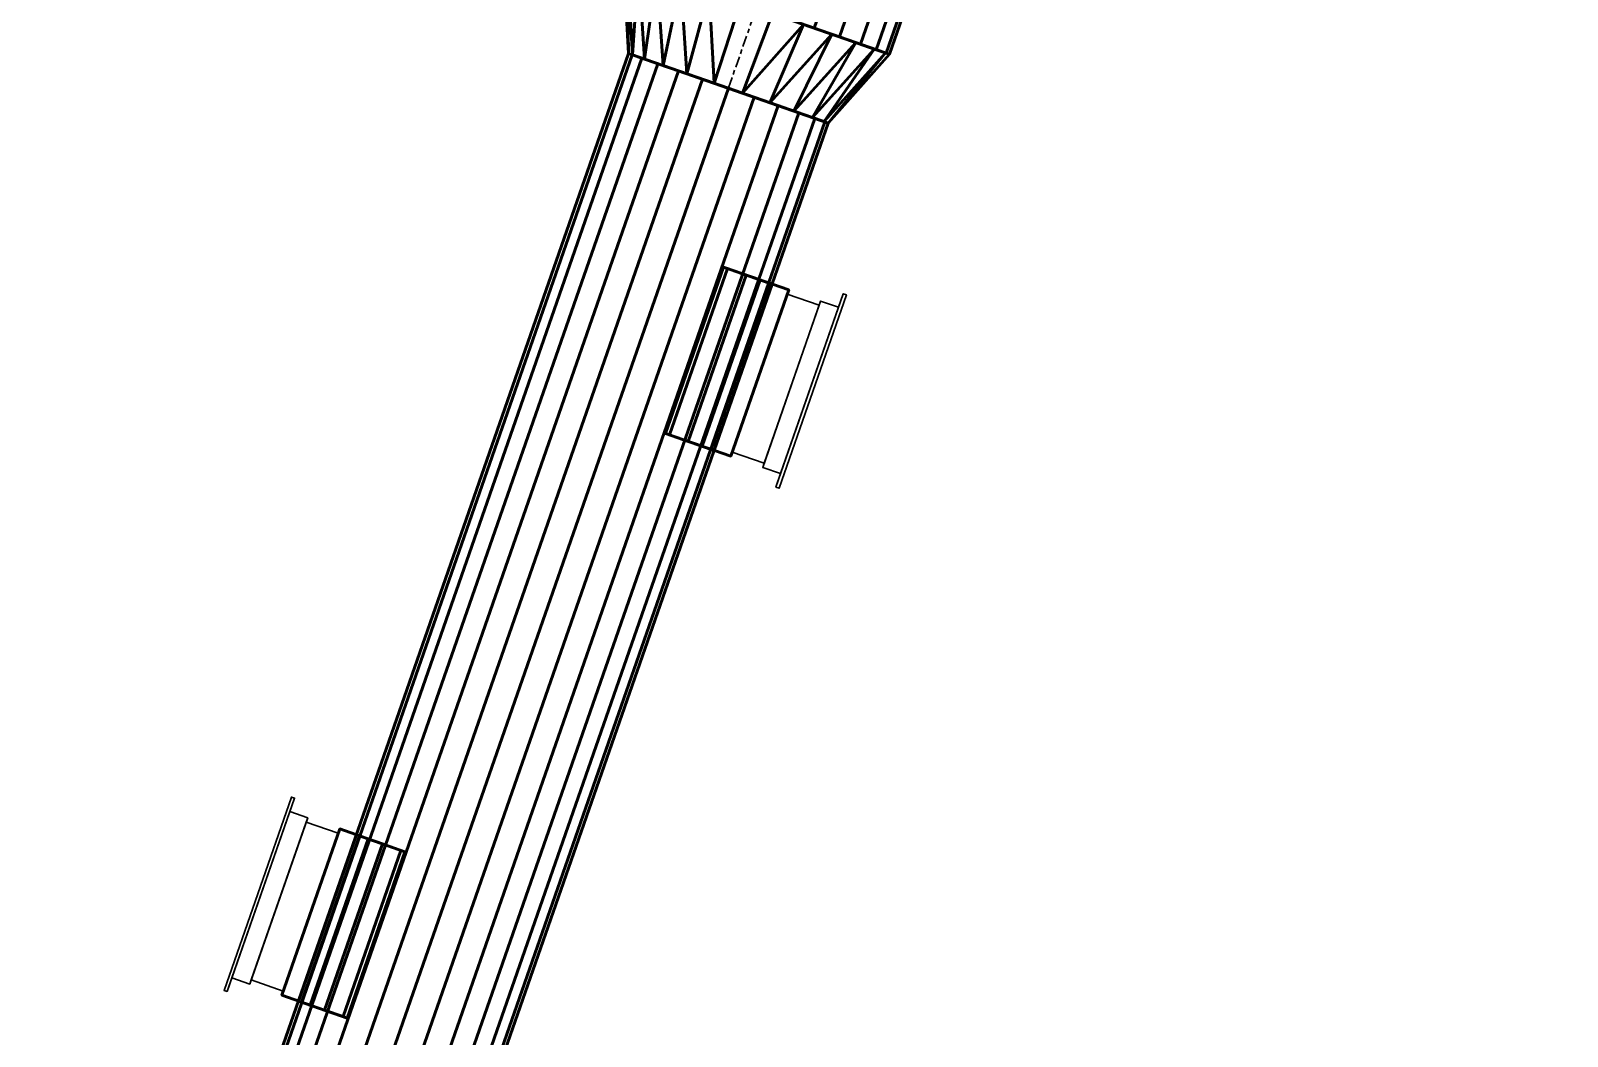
# Model space of a CAD drawing. Header units: inches. Extents: x -1654 to 1344, y -1538 to 36.
# Drawn here: x -1174.7 to -1087.4, y -1194.3 to -1137.2 of the extents above; entities that cross this region are included whole.
import ezdxf

# ---------------------------------------------------------------- set-up
doc = ezdxf.new("R2010")
doc.units = ezdxf.units.IN
doc.header["$MEASUREMENT"] = 0
doc.linetypes.add('Center', pattern=[1.25, 0.25, -0.1875, 0.625, -0.1875])
for name, color, linetype, lineweight in [('M-HVAC-CDFF', 3, 'Continuous', 30), ('M-HVAC-CDFF-SA', 3, 'Continuous', 30), ('M-HVAC-DUCT', 1, 'Center', 30), ('M-HVAC-DUCT-SA', 1, 'Continuous', 50)]:
    doc.layers.add(name, color=color, linetype=linetype, lineweight=lineweight)

# ---------------------------------------------------------------- blocks, each defined once
blk = doc.blocks.new('Round Transition - Angle - 45 Degree-906458-_3D_')
at = {"layer": 'M-HVAC-DUCT', "color": 8, "linetype": 'Continuous', "lineweight": 50}
mesh = blk.add_polyface(dxfattribs=at)
corners = [(0, -8), (0, -7.768, 1.915), (0, -7.084, 3.718), (0, -5.988, 5.305), (0, -4.545, 6.584), (0, -2.837, 7.48), (0, -0.964, 7.942), (0, 0.964, 7.942), (0, 2.837, 7.48), (0, 4.545, 6.584), (0, 5.988, 5.305), (0, 7.084, 3.718), (0, 7.768, 1.915), (0, 8), (0, 7.768, -1.915), (0, 7.084, -3.718), (0, 5.988, -5.305), (0, 4.545, -6.584), (0, 2.837, -7.48), (0, 0.964, -7.942), (0, -0.964, -7.942), (0, -2.837, -7.48), (0, -4.545, -6.584), (0, -5.988, -5.305), (0, -7.084, -3.718), (0, -7.768, -1.915)]
mesh.append_faces([[corners[k] for k in face] for face in [(10, 8, 9), (17, 15, 16), (25, 23, 24)]], dxfattribs={"vtx0": -1, "color": 8})
mesh.append_faces([[corners[k] for k in face] for face in [(4, 25, 2, 3)]], dxfattribs={"vtx0": -1, "vtx1": -1, "color": 8})
mesh.append_faces([[corners[k] for k in face] for face in [(20, 23, 12)]], dxfattribs={"vtx0": -1, "vtx1": -1, "vtx2": -1, "color": 8})
mesh.append_faces([[corners[k] for k in face] for face in [(25, 8, 12, 23)]], dxfattribs={"vtx0": -1, "vtx1": -1, "vtx2": -1, "vtx3": -1, "color": 8})
mesh.append_faces([[corners[k] for k in face] for face in [(20, 12, 17, 18)]], dxfattribs={"vtx0": -1, "vtx1": -1, "vtx3": -1, "color": 8})
mesh.append_faces([[corners[k] for k in face] for face in [(25, 4, 5)]], dxfattribs={"vtx0": -1, "vtx2": -1, "color": 8})
mesh.append_faces([[corners[k] for k in face] for face in [(5, 7, 8, 25), (12, 14, 15, 17)]], dxfattribs={"vtx0": -1, "vtx2": -1, "vtx3": -1, "color": 8})
mesh.append_faces([[corners[k] for k in face] for face in [(22, 23, 20, 21)]], dxfattribs={"vtx1": -1, "color": 8})
mesh.append_faces([[corners[k] for k in face] for face in [(5, 6, 7), (18, 19, 20), (12, 13, 14)]], dxfattribs={"vtx2": -1, "color": 8})
mesh.append_faces([[corners[k] for k in face] for face in [(10, 11, 12, 8)]], dxfattribs={"vtx2": -1, "vtx3": -1, "color": 8})
mesh.append_faces([[corners[k] for k in face] for face in [(25, 0, 1, 2)]], dxfattribs={"vtx3": -1, "color": 8})
mesh = blk.add_polyface(dxfattribs=at)
corners = [(0, -8), (0, -7.768, -1.915), (0, -7.084, -3.718), (0, -5.988, -5.305), (0, -4.545, -6.584), (0, -2.837, -7.48), (0, -0.964, -7.942), (0, 0.964, -7.942), (0, 2.837, -7.48), (0, 4.545, -6.584), (0, 5.988, -5.305), (0, 7.084, -3.718), (0, 7.768, -1.915), (0, 8), (4.828, 6), (4.828, 5.757, -1.69), (4.828, 5.048, -3.244), (4.828, 3.929, -4.534), (4.828, 2.492, -5.458), (4.828, 0.854, -5.939), (4.828, -0.854, -5.939), (4.828, -2.492, -5.458), (4.828, -3.929, -4.534), (4.828, -5.048, -3.244), (4.828, -5.757, -1.69), (4.828, -6)]
mesh.append_faces([[corners[k] for k in face] for face in [(10, 17, 9), (21, 5, 20), (22, 4, 21), (23, 3, 22), (3, 23, 2), (4, 22, 3)]], dxfattribs={"vtx0": -1, "vtx1": -1, "color": 8})
mesh.append_faces([[corners[k] for k in face] for face in [(15, 11, 12), (2, 23, 24), (1, 24, 25)]], dxfattribs={"vtx0": -1, "vtx2": -1, "color": 8})
mesh.append_faces([[corners[k] for k in face] for face in [(0, 1, 25)]], dxfattribs={"vtx1": -1, "color": 8})
mesh.append_faces([[corners[k] for k in face] for face in [(15, 16, 11), (14, 15, 12), (18, 19, 8), (17, 18, 9), (16, 17, 10), (8, 9, 18), (10, 11, 16), (7, 8, 19), (5, 6, 20), (4, 5, 21), (1, 2, 24)]], dxfattribs={"vtx1": -1, "vtx2": -1, "color": 8})
mesh.append_faces([[corners[k] for k in face] for face in [(6, 7, 19, 20)]], dxfattribs={"vtx1": -1, "vtx3": -1, "color": 8})
mesh.append_faces([[corners[k] for k in face] for face in [(12, 13, 14)]], dxfattribs={"vtx2": -1, "color": 8})
mesh = blk.add_polyface(dxfattribs=at)
corners = [(0, 8), (0, 7.768, 1.915), (0, 7.084, 3.718), (0, 5.988, 5.305), (0, 4.545, 6.584), (0, 2.837, 7.48), (0, 0.964, 7.942), (0, -0.964, 7.942), (0, -2.837, 7.48), (0, -4.545, 6.584), (0, -5.988, 5.305), (0, -7.084, 3.718), (0, -7.768, 1.915), (0, -8), (4.828, -6), (4.828, -5.757, 1.69), (4.828, -5.048, 3.244), (4.828, -3.929, 4.534), (4.828, -2.492, 5.458), (4.828, -0.854, 5.939), (4.828, 0.854, 5.939), (4.828, 2.492, 5.458), (4.828, 3.929, 4.534), (4.828, 5.048, 3.244), (4.828, 5.757, 1.69), (4.828, 6)]
mesh.append_faces([[corners[k] for k in face] for face in [(10, 17, 9), (21, 5, 20), (22, 4, 21), (23, 3, 22), (3, 23, 2), (4, 22, 3)]], dxfattribs={"vtx0": -1, "vtx1": -1, "color": 8})
mesh.append_faces([[corners[k] for k in face] for face in [(15, 11, 12), (2, 23, 24), (1, 24, 25)]], dxfattribs={"vtx0": -1, "vtx2": -1, "color": 8})
mesh.append_faces([[corners[k] for k in face] for face in [(0, 1, 25)]], dxfattribs={"vtx1": -1, "color": 8})
mesh.append_faces([[corners[k] for k in face] for face in [(15, 16, 11), (14, 15, 12), (18, 19, 8), (17, 18, 9), (16, 17, 10), (8, 9, 18), (10, 11, 16), (7, 8, 19), (5, 6, 20), (4, 5, 21), (1, 2, 24)]], dxfattribs={"vtx1": -1, "vtx2": -1, "color": 8})
mesh.append_faces([[corners[k] for k in face] for face in [(6, 7, 19, 20)]], dxfattribs={"vtx1": -1, "vtx3": -1, "color": 8})
mesh.append_faces([[corners[k] for k in face] for face in [(12, 13, 14)]], dxfattribs={"vtx2": -1, "color": 8})
mesh = blk.add_polyface(dxfattribs=at)
corners = [(4.828, -6), (4.828, -5.757, -1.69), (4.828, -5.048, -3.244), (4.828, -3.929, -4.534), (4.828, -2.492, -5.458), (4.828, -0.854, -5.939), (4.828, 0.854, -5.939), (4.828, 2.492, -5.458), (4.828, 3.929, -4.534), (4.828, 5.048, -3.244), (4.828, 5.757, -1.69), (4.828, 6), (4.828, 5.757, 1.69), (4.828, 5.048, 3.244), (4.828, 3.929, 4.534), (4.828, 2.492, 5.458), (4.828, 0.854, 5.939), (4.828, -0.854, 5.939), (4.828, -2.492, 5.458), (4.828, -3.929, 4.534), (4.828, -5.048, 3.244), (4.828, -5.757, 1.69)]
mesh.append_faces([[corners[k] for k in face] for face in [(0, 19, 20, 21)]], dxfattribs={"vtx0": -1, "color": 8})
mesh.append_faces([[corners[k] for k in face] for face in [(11, 4, 5, 6), (11, 6, 7, 8)]], dxfattribs={"vtx0": -1, "vtx3": -1, "color": 8})
mesh.append_faces([[corners[k] for k in face] for face in [(16, 17, 0, 13), (0, 1, 4, 11)]], dxfattribs={"vtx1": -1, "vtx2": -1, "vtx3": -1, "color": 8})
mesh.append_faces([[corners[k] for k in face] for face in [(14, 15, 16, 13), (2, 3, 4, 1), (9, 10, 11, 8)]], dxfattribs={"vtx2": -1, "color": 8})
mesh.append_faces([[corners[k] for k in face] for face in [(17, 18, 19, 0), (11, 12, 13, 0)]], dxfattribs={"vtx2": -1, "vtx3": -1, "color": 8})
blk = doc.blocks.new('Supply Diffuser - Sidewall - 10 x 10-949888-_3D_')
at = {"layer": 'M-HVAC-CDFF'}
mesh = blk.add_polyface(dxfattribs=at)
corners = [(-4.75, 3, 4.75), (4.75, 3, 4.75), (4.75, 3, -4.75), (-4.75, 3, -4.75)]
mesh.append_faces([[corners[k] for k in face] for face in [(2, 3, 0, 1)]])
mesh = blk.add_polyface(dxfattribs=at)
corners = [(-4.75, 3, 4.75), (-4.75, 3, -4.75), (-4.75, 1.078125, -4.75), (-4.75, 1.078125, 4.75)]
mesh.append_faces([[corners[k] for k in face] for face in [(2, 3, 0, 1)]])
mesh = blk.add_polyface(dxfattribs=at)
corners = [(-4.75, 3, -4.75), (4.75, 3, -4.75), (4.75, 1.078125, -4.75), (-4.75, 1.078125, -4.75)]
mesh.append_faces([[corners[k] for k in face] for face in [(2, 3, 0, 1)]])
mesh = blk.add_polyface(dxfattribs=at)
corners = [(4.75, 3, 4.75), (-4.75, 3, 4.75), (-4.75, 1.078125, 4.75), (4.75, 1.078125, 4.75)]
mesh.append_faces([[corners[k] for k in face] for face in [(2, 3, 0, 1)]])
mesh = blk.add_polyface(dxfattribs=at)
corners = [(4.75, 3, -4.75), (4.75, 3, 4.75), (4.75, 1.078125, 4.75), (4.75, 1.078125, -4.75)]
mesh.append_faces([[corners[k] for k in face] for face in [(2, 3, 0, 1)]])
mesh = blk.add_polyface(dxfattribs=at)
corners = [(-5, 1.078125, 5), (5, 1.078125, 5), (5, 1.078125, -5), (-5, 1.078125, -5), (-4.75, 1.078125, 4.75), (-4.75, 1.078125, -4.75), (4.75, 1.078125, -4.75), (4.75, 1.078125, 4.75)]
mesh.append_faces([[corners[k] for k in face] for face in [(3, 5, 6, 2), (2, 6, 7, 1)]], dxfattribs={"vtx0": -1, "vtx2": -1})
mesh.append_faces([[corners[k] for k in face] for face in [(4, 5, 3, 0), (7, 4, 0, 1)]], dxfattribs={"vtx1": -1, "vtx3": -1})
mesh = blk.add_polyface(dxfattribs=at)
corners = [(-5, 1.078125, 5), (-5, 1.078125, -5), (-5, 0, -5), (-5, 0, 5)]
mesh.append_faces([[corners[k] for k in face] for face in [(2, 3, 0, 1)]])
mesh = blk.add_polyface(dxfattribs=at)
corners = [(-5, 1.078125, -5), (5, 1.078125, -5), (5, 0, -5), (-5, 0, -5)]
mesh.append_faces([[corners[k] for k in face] for face in [(2, 3, 0, 1)]])
mesh = blk.add_polyface(dxfattribs=at)
corners = [(5, 1.078125, 5), (-5, 1.078125, 5), (-5, 0, 5), (5, 0, 5)]
mesh.append_faces([[corners[k] for k in face] for face in [(2, 3, 0, 1)]])
mesh = blk.add_polyface(dxfattribs=at)
corners = [(5, 1.078125, -5), (5, 1.078125, 5), (5, 0, 5), (5, 0, -5)]
mesh.append_faces([[corners[k] for k in face] for face in [(2, 3, 0, 1)]])
mesh = blk.add_polyface(dxfattribs=at)
corners = [(5.8125, 0, 5.8125), (5.8125, 0, -5.8125), (-5.8125, 0, -5.8125), (-5.8125, 0, 5.8125), (-5, 0, 5), (-5, 0, -5), (5, 0, -5), (5, 0, 5)]
mesh.append_faces([[corners[k] for k in face] for face in [(3, 4, 5, 2), (2, 5, 6, 1)]], dxfattribs={"vtx0": -1, "vtx2": -1})
mesh.append_faces([[corners[k] for k in face] for face in [(7, 4, 3, 0), (6, 7, 0, 1)]], dxfattribs={"vtx1": -1, "vtx3": -1})
mesh = blk.add_polyface(dxfattribs=at)
corners = [(-5.8125, -0.1875, 5.8125), (5.8125, -0.1875, 5.8125), (5.8125, 0, 5.8125), (-5.8125, 0, 5.8125)]
mesh.append_faces([[corners[k] for k in face] for face in [(0, 1, 2, 3)]])
mesh = blk.add_polyface(dxfattribs=at)
corners = [(-5.8125, -0.1875, -5.8125), (-5.8125, -0.1875, 5.8125), (-5.8125, 0, 5.8125), (-5.8125, 0, -5.8125)]
mesh.append_faces([[corners[k] for k in face] for face in [(0, 1, 2, 3)]])
mesh = blk.add_polyface(dxfattribs=at)
corners = [(5.8125, -0.1875, -5.8125), (-5.8125, -0.1875, -5.8125), (-5.8125, 0, -5.8125), (5.8125, 0, -5.8125)]
mesh.append_faces([[corners[k] for k in face] for face in [(0, 1, 2, 3)]])
mesh = blk.add_polyface(dxfattribs=at)
corners = [(5.8125, -0.1875, 5.8125), (-5.8125, -0.1875, 5.8125), (-5.8125, -0.1875, -5.8125), (5.8125, -0.1875, -5.8125)]
mesh.append_faces([[corners[k] for k in face] for face in [(3, 0, 1, 2)]])
mesh = blk.add_polyface(dxfattribs=at)
corners = [(5.8125, -0.1875, 5.8125), (5.8125, -0.1875, -5.8125), (5.8125, 0, -5.8125), (5.8125, 0, 5.8125)]
mesh.append_faces([[corners[k] for k in face] for face in [(0, 1, 2, 3)]])
blk = doc.blocks.new('Rectangular Takeoff - Standard-913345-_3D_')
at = {"layer": 'M-HVAC-DUCT', "color": 8, "linetype": 'Continuous', "lineweight": 50}
mesh = blk.add_polyface(dxfattribs=at)
corners = [(-2.923, -5, 5), (-2.923, 5, 5), (-2.923, 5, -5), (-2.923, -5, -5)]
mesh.append_faces([[corners[k] for k in face] for face in [(1, 2, 3, 0)]], dxfattribs={"color": 8})
mesh = blk.add_polyface(dxfattribs=at)
corners = [(-2.923, 5, -5), (1, 5, -5), (1, -5, -5), (-2.923, -5, -5)]
mesh.append_faces([[corners[k] for k in face] for face in [(2, 3, 0, 1)]], dxfattribs={"color": 8})
mesh = blk.add_polyface(dxfattribs=at)
corners = [(-2.923, 5, 5), (1, 5, 5), (1, 5, -5), (-2.923, 5, -5)]
mesh.append_faces([[corners[k] for k in face] for face in [(2, 3, 0, 1)]], dxfattribs={"color": 8})
mesh = blk.add_polyface(dxfattribs=at)
corners = [(1, -5, 5), (1, 5, 5), (-2.923, 5, 5), (-2.923, -5, 5)]
mesh.append_faces([[corners[k] for k in face] for face in [(2, 3, 0, 1)]], dxfattribs={"color": 8})
mesh = blk.add_polyface(dxfattribs=at)
corners = [(1, -5, 5), (1, -5, -5), (1, 5, -5), (1, 5, 5)]
mesh.append_faces([[corners[k] for k in face] for face in [(3, 0, 1, 2)]], dxfattribs={"color": 8})
mesh = blk.add_polyface(dxfattribs=at)
corners = [(-2.923, -5, -5), (1, -5, -5), (1, -5, 5), (-2.923, -5, 5)]
mesh.append_faces([[corners[k] for k in face] for face in [(3, 0, 1, 2)]], dxfattribs={"color": 8})
blk = doc.blocks.new('Rectangular Takeoff - Standard-895445-_3D_')
at = {"layer": 'M-HVAC-DUCT', "color": 8, "linetype": 'Continuous', "lineweight": 50}
mesh = blk.add_polyface(dxfattribs=at)
corners = [(-2.923, 5, 5), (-2.923, 5, -5), (-2.923, -5, -5), (-2.923, -5, 5)]
mesh.append_faces([[corners[k] for k in face] for face in [(1, 2, 3, 0)]], dxfattribs={"color": 8})
mesh = blk.add_polyface(dxfattribs=at)
corners = [(-2.923, 5, -5), (-2.923, 5, 5), (1, 5, 5), (1, 5, -5)]
mesh.append_faces([[corners[k] for k in face] for face in [(3, 0, 1, 2)]], dxfattribs={"color": 8})
mesh = blk.add_polyface(dxfattribs=at)
corners = [(-2.923, -5, -5), (-2.923, 5, -5), (1, 5, -5), (1, -5, -5)]
mesh.append_faces([[corners[k] for k in face] for face in [(0, 1, 2, 3)]], dxfattribs={"color": 8})
mesh = blk.add_polyface(dxfattribs=at)
corners = [(1, 5, 5), (-2.923, 5, 5), (-2.923, -5, 5), (1, -5, 5)]
mesh.append_faces([[corners[k] for k in face] for face in [(0, 1, 2, 3)]], dxfattribs={"color": 8})
mesh = blk.add_polyface(dxfattribs=at)
corners = [(1, 5, 5), (1, -5, 5), (1, -5, -5), (1, 5, -5)]
mesh.append_faces([[corners[k] for k in face] for face in [(3, 0, 1, 2)]], dxfattribs={"color": 8})
mesh = blk.add_polyface(dxfattribs=at)
corners = [(-2.923, -5, 5), (-2.923, -5, -5), (1, -5, -5), (1, -5, 5)]
mesh.append_faces([[corners[k] for k in face] for face in [(0, 1, 2, 3)]], dxfattribs={"color": 8})

msp = doc.modelspace()

# ---------------------------------------------------------------- linework, layer by layer
at = {"layer": 'M-HVAC-DUCT', "color": 5}
for p, q in [((-1133.489, -1135.892, 1332), (-1135.078, -1140.451, 1332)), ((-1135.078, -1140.451, 1332), (-1169.025, -1237.878, 1332)), ((-1135.078, -1140.451, 1332), (-1169.025, -1237.878, 1332))]:
    msp.add_line(p, q, dxfattribs=at)

# ---------------------------------------------------------------- block references
at = {"layer": 'M-HVAC-CDFF-SA'}
for p, rotation in [((-1130.467, -1157.611, 1332), 70.79013128408327), ((-1161.625, -1186.249, 1332), 250.7901312840827)]:
    msp.add_blockref('Supply Diffuser - Sidewall - 10 x 10-949888-_3D_', p, dxfattribs=dict(at, rotation=rotation))
at = {"layer": 'M-HVAC-DUCT-SA', "color": 8, "rotation": 250.7901312840832}
msp.add_blockref('Round Transition - Angle - 45 Degree-906458-_3D_', (-1133.489, -1135.892, 1332), dxfattribs=at)
at = {"layer": 'M-HVAC-DUCT-SA', "color": 8, "extrusion": (0, 0, -1)}
for name, p, rotation in [('Rectangular Takeoff - Standard-913345-_3D_', (1134.245, -1156.295, -1332), 199.2098687159151), ('Rectangular Takeoff - Standard-895445-_3D_', (1157.848, -1187.565, -1332), 19.20986871591872)]:
    msp.add_blockref(name, p, dxfattribs=dict(at, rotation=rotation))

# ---------------------------------------------------------------- meshes
at = {"layer": 'M-HVAC-DUCT-SA', "color": 8}
mesh = msp.add_polyface(dxfattribs=at)
corners = [(-1087.449, -1028.068, 1332), (-1087.638, -1028.002, 1333.78), (-1088.197, -1027.807, 1335.471), (-1089.097, -1027.493, 1336.988), (-1090.293, -1027.077, 1338.255), (-1091.725, -1026.578, 1339.208), (-1093.322, -1026.021, 1339.799), (-1095.003, -1025.436, 1340), (-1133.489, -1135.892, 1340), (-1131.808, -1136.477, 1339.799), (-1130.212, -1137.034, 1339.208), (-1128.779, -1137.533, 1338.255), (-1127.583, -1137.95, 1336.988), (-1126.683, -1138.263, 1335.471), (-1126.124, -1138.458, 1333.78), (-1125.935, -1138.524, 1332)]
mesh.append_faces([[corners[k] for k in face] for face in [(8, 9, 6, 7)]], dxfattribs={"vtx1": -1, "color": 8})
mesh.append_faces([[corners[k] for k in face] for face in [(9, 10, 5, 6), (10, 11, 4, 5), (3, 4, 11, 12), (12, 13, 2, 3), (13, 14, 1, 2)]], dxfattribs={"vtx1": -1, "vtx3": -1, "color": 8})
mesh.append_faces([[corners[k] for k in face] for face in [(14, 15, 0, 1)]], dxfattribs={"vtx3": -1, "color": 8})
mesh = msp.add_polyface(dxfattribs=at)
corners = [(-1095.003, -1025.436, 1324), (-1093.322, -1026.021, 1324.201), (-1091.725, -1026.578, 1324.792), (-1090.293, -1027.077, 1325.745), (-1089.097, -1027.493, 1327.012), (-1088.197, -1027.807, 1328.529), (-1087.638, -1028.002, 1330.22), (-1087.449, -1028.068, 1332), (-1125.935, -1138.524, 1332), (-1126.124, -1138.458, 1330.22), (-1126.683, -1138.263, 1328.529), (-1127.583, -1137.95, 1327.012), (-1128.779, -1137.533, 1325.745), (-1130.212, -1137.034, 1324.792), (-1131.808, -1136.477, 1324.201), (-1133.489, -1135.892, 1324)]
mesh.append_faces([[corners[k] for k in face] for face in [(8, 9, 6, 7)]], dxfattribs={"vtx1": -1, "color": 8})
mesh.append_faces([[corners[k] for k in face] for face in [(9, 10, 5, 6), (10, 11, 4, 5), (3, 4, 11, 12), (12, 13, 2, 3), (13, 14, 1, 2)]], dxfattribs={"vtx1": -1, "vtx3": -1, "color": 8})
mesh.append_faces([[corners[k] for k in face] for face in [(14, 15, 0, 1)]], dxfattribs={"vtx3": -1, "color": 8})
mesh = msp.add_polyface(dxfattribs=at)
corners = [(-1141.044, -1133.259, 1332), (-1140.855, -1133.325, 1330.22), (-1140.296, -1133.52, 1328.529), (-1139.396, -1133.834, 1327.012), (-1138.2, -1134.25, 1325.745), (-1136.767, -1134.749, 1324.792), (-1135.17, -1135.306, 1324.201), (-1133.489, -1135.892, 1324), (-1131.808, -1136.477, 1324.201), (-1130.212, -1137.034, 1324.792), (-1128.779, -1137.533, 1325.745), (-1127.583, -1137.95, 1327.012), (-1126.683, -1138.263, 1328.529), (-1126.124, -1138.458, 1330.22), (-1125.935, -1138.524, 1332), (-1126.124, -1138.458, 1333.78), (-1126.683, -1138.263, 1335.471), (-1127.583, -1137.95, 1336.988), (-1128.779, -1137.533, 1338.255), (-1130.212, -1137.034, 1339.208), (-1131.808, -1136.477, 1339.799), (-1133.489, -1135.892, 1340), (-1135.17, -1135.306, 1339.799), (-1136.767, -1134.749, 1339.208), (-1138.2, -1134.25, 1338.255), (-1139.396, -1133.834, 1336.988), (-1140.296, -1133.52, 1335.471), (-1140.855, -1133.325, 1333.78)]
mesh.append_faces([[corners[k] for k in face] for face in [(11, 9, 10), (18, 15, 16, 17)]], dxfattribs={"vtx0": -1, "color": 8})
mesh.append_faces([[corners[k] for k in face] for face in [(1, 15, 27, 0), (8, 1, 6, 7), (15, 1, 13, 14)]], dxfattribs={"vtx0": -1, "vtx1": -1, "color": 8})
mesh.append_faces([[corners[k] for k in face] for face in [(8, 13, 1)]], dxfattribs={"vtx0": -1, "vtx1": -1, "vtx2": -1, "color": 8})
mesh.append_faces([[corners[k] for k in face] for face in [(22, 27, 15, 20)]], dxfattribs={"vtx0": -1, "vtx1": -1, "vtx2": -1, "vtx3": -1, "color": 8})
mesh.append_faces([[corners[k] for k in face] for face in [(13, 8, 9, 11)]], dxfattribs={"vtx0": -1, "vtx2": -1, "vtx3": -1, "color": 8})
mesh.append_faces([[corners[k] for k in face] for face in [(21, 22, 20)]], dxfattribs={"vtx1": -1, "color": 8})
mesh.append_faces([[corners[k] for k in face] for face in [(25, 26, 27, 24), (11, 12, 13)]], dxfattribs={"vtx2": -1, "color": 8})
mesh.append_faces([[corners[k] for k in face] for face in [(4, 5, 6, 1), (22, 23, 24, 27), (18, 19, 20, 15)]], dxfattribs={"vtx2": -1, "vtx3": -1, "color": 8})
mesh.append_faces([[corners[k] for k in face] for face in [(1, 2, 3, 4)]], dxfattribs={"vtx3": -1, "color": 8})
mesh = msp.add_polyface(dxfattribs=at)
corners = [(-1135.078, -1140.451, 1338), (-1136.545, -1139.94, 1337.796), (-1137.911, -1139.464, 1337.196), (-1139.084, -1139.055, 1336.243), (-1139.985, -1138.741, 1335), (-1140.551, -1138.544, 1333.553), (-1140.744, -1138.477, 1332), (-1174.69, -1235.904, 1332), (-1174.497, -1235.971, 1333.553), (-1173.931, -1236.168, 1335), (-1173.031, -1236.482, 1336.243), (-1171.858, -1236.891, 1337.196), (-1170.491, -1237.367, 1337.796), (-1169.025, -1237.878, 1338)]
mesh.append_faces([[corners[k] for k in face] for face in [(7, 8, 5, 6)]], dxfattribs={"vtx1": -1, "color": 8})
mesh.append_faces([[corners[k] for k in face] for face in [(8, 9, 4, 5), (3, 4, 9, 10), (11, 12, 1, 2), (2, 3, 10, 11)]], dxfattribs={"vtx1": -1, "vtx3": -1, "color": 8})
mesh.append_faces([[corners[k] for k in face] for face in [(12, 13, 0, 1)]], dxfattribs={"vtx3": -1, "color": 8})
mesh = msp.add_polyface(dxfattribs=at)
corners = [(-1140.744, -1138.477, 1332), (-1140.551, -1138.544, 1330.447), (-1139.985, -1138.741, 1329), (-1139.084, -1139.055, 1327.757), (-1137.911, -1139.464, 1326.804), (-1136.545, -1139.94, 1326.204), (-1135.078, -1140.451, 1326), (-1169.025, -1237.878, 1326), (-1170.491, -1237.367, 1326.204), (-1171.858, -1236.891, 1326.804), (-1173.031, -1236.482, 1327.757), (-1173.931, -1236.168, 1329), (-1174.497, -1235.971, 1330.447), (-1174.69, -1235.904, 1332)]
mesh.append_faces([[corners[k] for k in face] for face in [(7, 8, 5, 6)]], dxfattribs={"vtx1": -1, "color": 8})
mesh.append_faces([[corners[k] for k in face] for face in [(8, 9, 4, 5), (3, 4, 9, 10), (11, 12, 1, 2), (2, 3, 10, 11)]], dxfattribs={"vtx1": -1, "vtx3": -1, "color": 8})
mesh.append_faces([[corners[k] for k in face] for face in [(12, 13, 0, 1)]], dxfattribs={"vtx3": -1, "color": 8})
mesh = msp.add_polyface(dxfattribs=at)
corners = [(-1140.744, -1138.477, 1332), (-1140.551, -1138.544, 1333.553), (-1139.985, -1138.741, 1335), (-1139.084, -1139.055, 1336.243), (-1137.911, -1139.464, 1337.196), (-1136.545, -1139.94, 1337.796), (-1135.078, -1140.451, 1338), (-1133.612, -1140.962, 1337.796), (-1132.245, -1141.438, 1337.196), (-1131.072, -1141.847, 1336.243), (-1130.171, -1142.161, 1335), (-1129.605, -1142.358, 1333.553), (-1129.412, -1142.425, 1332), (-1129.605, -1142.358, 1330.447), (-1130.171, -1142.161, 1329), (-1131.072, -1141.847, 1327.757), (-1132.245, -1141.438, 1326.804), (-1133.612, -1140.962, 1326.204), (-1135.078, -1140.451, 1326), (-1136.545, -1139.94, 1326.204), (-1137.911, -1139.464, 1326.804), (-1139.084, -1139.055, 1327.757), (-1139.985, -1138.741, 1329), (-1140.551, -1138.544, 1330.447)]
mesh.append_faces([[corners[k] for k in face] for face in [(7, 5, 6)]], dxfattribs={"vtx0": -1, "color": 8})
mesh.append_faces([[corners[k] for k in face] for face in [(7, 10, 14)]], dxfattribs={"vtx0": -1, "vtx1": -1, "vtx2": -1, "color": 8})
mesh.append_faces([[corners[k] for k in face] for face in [(5, 7, 19, 2)]], dxfattribs={"vtx0": -1, "vtx1": -1, "vtx2": -1, "vtx3": -1, "color": 8})
mesh.append_faces([[corners[k] for k in face] for face in [(19, 21, 22, 2)]], dxfattribs={"vtx0": -1, "vtx2": -1, "vtx3": -1, "color": 8})
mesh.append_faces([[corners[k] for k in face] for face in [(23, 0, 22), (20, 21, 19)]], dxfattribs={"vtx1": -1, "color": 8})
mesh.append_faces([[corners[k] for k in face] for face in [(14, 15, 19, 7)]], dxfattribs={"vtx1": -1, "vtx2": -1, "vtx3": -1, "color": 8})
mesh.append_faces([[corners[k] for k in face] for face in [(3, 4, 5, 2), (15, 16, 17), (10, 11, 12)]], dxfattribs={"vtx2": -1, "color": 8})
mesh.append_faces([[corners[k] for k in face] for face in [(0, 1, 2, 22), (17, 18, 19, 15), (12, 13, 14, 10)]], dxfattribs={"vtx2": -1, "vtx3": -1, "color": 8})
mesh.append_faces([[corners[k] for k in face] for face in [(7, 8, 9, 10)]], dxfattribs={"vtx3": -1, "color": 8})
mesh = msp.add_polyface(dxfattribs=at)
corners = [(-1129.412, -1142.425, 1332), (-1129.605, -1142.358, 1333.553), (-1130.171, -1142.161, 1335), (-1131.072, -1141.847, 1336.243), (-1132.245, -1141.438, 1337.196), (-1133.612, -1140.962, 1337.796), (-1135.078, -1140.451, 1338), (-1169.025, -1237.878, 1338), (-1167.558, -1238.389, 1337.796), (-1166.192, -1238.865, 1337.196), (-1165.018, -1239.274, 1336.243), (-1164.118, -1239.588, 1335), (-1163.552, -1239.785, 1333.553), (-1163.359, -1239.852, 1332)]
mesh.append_faces([[corners[k] for k in face] for face in [(7, 8, 5, 6)]], dxfattribs={"vtx1": -1, "color": 8})
mesh.append_faces([[corners[k] for k in face] for face in [(8, 9, 4, 5), (3, 4, 9, 10), (11, 12, 1, 2), (2, 3, 10, 11)]], dxfattribs={"vtx1": -1, "vtx3": -1, "color": 8})
mesh.append_faces([[corners[k] for k in face] for face in [(12, 13, 0, 1)]], dxfattribs={"vtx3": -1, "color": 8})
mesh = msp.add_polyface(dxfattribs=at)
corners = [(-1135.078, -1140.451, 1326), (-1133.612, -1140.962, 1326.204), (-1132.245, -1141.438, 1326.804), (-1131.072, -1141.847, 1327.757), (-1130.171, -1142.161, 1329), (-1129.605, -1142.358, 1330.447), (-1129.412, -1142.425, 1332), (-1163.359, -1239.852, 1332), (-1163.552, -1239.785, 1330.447), (-1164.118, -1239.588, 1329), (-1165.018, -1239.274, 1327.757), (-1166.192, -1238.865, 1326.804), (-1167.558, -1238.389, 1326.204), (-1169.025, -1237.878, 1326)]
mesh.append_faces([[corners[k] for k in face] for face in [(7, 8, 5, 6)]], dxfattribs={"vtx1": -1, "color": 8})
mesh.append_faces([[corners[k] for k in face] for face in [(8, 9, 4, 5), (3, 4, 9, 10), (11, 12, 1, 2), (2, 3, 10, 11)]], dxfattribs={"vtx1": -1, "vtx3": -1, "color": 8})
mesh.append_faces([[corners[k] for k in face] for face in [(12, 13, 0, 1)]], dxfattribs={"vtx3": -1, "color": 8})
mesh = msp.add_polyface(dxfattribs=at)
corners = [(-1135.36, -1150.611, 1327), (-1138.65, -1160.054, 1327), (-1138.65, -1160.054, 1337), (-1135.36, -1150.611, 1337)]
mesh.append_faces([[corners[k] for k in face] for face in [(1, 2, 3, 0)]], dxfattribs={"color": 8})
mesh = msp.add_polyface(dxfattribs=at)
corners = [(-1135.36, -1150.611, 1337), (-1138.65, -1160.054, 1337), (-1138.424, -1160.133, 1337), (-1135.133, -1150.69, 1337)]
mesh.append_faces([[corners[k] for k in face] for face in [(3, 0, 1, 2)]], dxfattribs={"color": 8})
mesh = msp.add_polyface(dxfattribs=at)
corners = [(-1138.65, -1160.054, 1327), (-1135.36, -1150.611, 1327), (-1135.133, -1150.69, 1327), (-1138.424, -1160.133, 1327)]
mesh.append_faces([[corners[k] for k in face] for face in [(0, 1, 2, 3)]], dxfattribs={"color": 8})
mesh = msp.add_polyface(dxfattribs=at)
corners = [(-1135.89, -1161.016, 1332), (-1132.599, -1151.573, 1332), (-1132.77, -1151.513, 1333.463), (-1133.273, -1151.338, 1334.837), (-1134.077, -1151.058, 1336.041), (-1135.133, -1150.69, 1337), (-1138.424, -1160.133, 1337), (-1137.367, -1160.501, 1336.041), (-1136.563, -1160.782, 1334.837), (-1136.061, -1160.957, 1333.463)]
mesh.append_faces([[corners[k] for k in face] for face in [(6, 7, 4, 5)]], dxfattribs={"vtx1": -1, "color": 8})
mesh.append_faces([[corners[k] for k in face] for face in [(3, 4, 7, 8), (8, 9, 2, 3)]], dxfattribs={"vtx1": -1, "vtx3": -1, "color": 8})
mesh.append_faces([[corners[k] for k in face] for face in [(9, 0, 1, 2)]], dxfattribs={"vtx3": -1, "color": 8})
mesh = msp.add_polyface(dxfattribs=at)
corners = [(-1132.599, -1151.573, 1332), (-1135.89, -1161.016, 1332), (-1136.061, -1160.957, 1330.537), (-1136.563, -1160.782, 1329.163), (-1137.367, -1160.501, 1327.959), (-1138.424, -1160.133, 1327), (-1135.133, -1150.69, 1327), (-1134.077, -1151.058, 1327.959), (-1133.273, -1151.338, 1329.163), (-1132.77, -1151.513, 1330.537)]
mesh.append_faces([[corners[k] for k in face] for face in [(1, 2, 9, 0)]], dxfattribs={"vtx1": -1, "color": 8})
mesh.append_faces([[corners[k] for k in face] for face in [(8, 9, 2, 3), (3, 4, 7, 8)]], dxfattribs={"vtx1": -1, "vtx3": -1, "color": 8})
mesh.append_faces([[corners[k] for k in face] for face in [(4, 5, 6, 7)]], dxfattribs={"vtx3": -1, "color": 8})
mesh = msp.add_polyface(dxfattribs=at)
corners = [(-1135.36, -1150.611, 1327), (-1135.36, -1150.611, 1337), (-1135.133, -1150.69, 1337), (-1134.077, -1151.058, 1336.041), (-1133.273, -1151.338, 1334.837), (-1132.77, -1151.513, 1333.463), (-1132.599, -1151.573, 1332), (-1132.77, -1151.513, 1330.537), (-1133.273, -1151.338, 1329.163), (-1134.077, -1151.058, 1327.959), (-1135.133, -1150.69, 1327)]
mesh.append_faces([[corners[k] for k in face] for face in [(8, 0, 7)]], dxfattribs={"vtx0": -1, "vtx1": -1, "color": 8})
mesh.append_faces([[corners[k] for k in face] for face in [(5, 6, 1, 4)]], dxfattribs={"vtx1": -1, "vtx2": -1, "color": 8})
mesh.append_faces([[corners[k] for k in face] for face in [(0, 1, 6, 7)]], dxfattribs={"vtx1": -1, "vtx3": -1, "color": 8})
mesh.append_faces([[corners[k] for k in face] for face in [(9, 10, 0, 8)]], dxfattribs={"vtx2": -1, "color": 8})
mesh.append_faces([[corners[k] for k in face] for face in [(1, 2, 3, 4)]], dxfattribs={"vtx3": -1, "color": 8})
mesh = msp.add_polyface(dxfattribs=at)
corners = [(-1138.65, -1160.054, 1337), (-1138.65, -1160.054, 1327), (-1138.424, -1160.133, 1327), (-1137.367, -1160.501, 1327.959), (-1136.563, -1160.782, 1329.163), (-1136.061, -1160.957, 1330.537), (-1135.89, -1161.016, 1332), (-1136.061, -1160.957, 1333.463), (-1136.563, -1160.782, 1334.837), (-1137.367, -1160.501, 1336.041), (-1138.424, -1160.133, 1337)]
mesh.append_faces([[corners[k] for k in face] for face in [(0, 7, 8, 9), (1, 4, 5, 6)]], dxfattribs={"vtx0": -1, "vtx3": -1, "color": 8})
mesh.append_faces([[corners[k] for k in face] for face in [(0, 1, 6, 7)]], dxfattribs={"vtx1": -1, "vtx3": -1, "color": 8})
mesh.append_faces([[corners[k] for k in face] for face in [(9, 10, 0)]], dxfattribs={"vtx2": -1, "color": 8})
mesh.append_faces([[corners[k] for k in face] for face in [(1, 2, 3, 4)]], dxfattribs={"vtx3": -1, "color": 8})
mesh = msp.add_polyface(dxfattribs=at)
corners = [(-1156.203, -1182.844, 1332), (-1159.493, -1192.287, 1332), (-1159.322, -1192.346, 1333.463), (-1158.819, -1192.521, 1334.837), (-1158.016, -1192.802, 1336.041), (-1156.959, -1193.17, 1337), (-1153.669, -1183.727, 1337), (-1154.725, -1183.358, 1336.041), (-1155.529, -1183.078, 1334.837), (-1156.032, -1182.903, 1333.463)]
mesh.append_faces([[corners[k] for k in face] for face in [(1, 2, 9, 0)]], dxfattribs={"vtx1": -1, "color": 8})
mesh.append_faces([[corners[k] for k in face] for face in [(8, 9, 2, 3), (3, 4, 7, 8)]], dxfattribs={"vtx1": -1, "vtx3": -1, "color": 8})
mesh.append_faces([[corners[k] for k in face] for face in [(4, 5, 6, 7)]], dxfattribs={"vtx3": -1, "color": 8})
mesh = msp.add_polyface(dxfattribs=at)
corners = [(-1159.493, -1192.287, 1332), (-1156.203, -1182.844, 1332), (-1156.032, -1182.903, 1330.537), (-1155.529, -1183.078, 1329.163), (-1154.725, -1183.358, 1327.959), (-1153.669, -1183.727, 1327), (-1156.959, -1193.17, 1327), (-1158.016, -1192.802, 1327.959), (-1158.819, -1192.521, 1329.163), (-1159.322, -1192.346, 1330.537)]
mesh.append_faces([[corners[k] for k in face] for face in [(6, 7, 4, 5)]], dxfattribs={"vtx1": -1, "color": 8})
mesh.append_faces([[corners[k] for k in face] for face in [(3, 4, 7, 8), (8, 9, 2, 3)]], dxfattribs={"vtx1": -1, "vtx3": -1, "color": 8})
mesh.append_faces([[corners[k] for k in face] for face in [(9, 0, 1, 2)]], dxfattribs={"vtx3": -1, "color": 8})
mesh = msp.add_polyface(dxfattribs=at)
corners = [(-1153.442, -1183.805, 1337), (-1153.442, -1183.805, 1327), (-1153.669, -1183.727, 1327), (-1154.725, -1183.358, 1327.959), (-1155.529, -1183.078, 1329.163), (-1156.032, -1182.903, 1330.537), (-1156.203, -1182.844, 1332), (-1156.032, -1182.903, 1333.463), (-1155.529, -1183.078, 1334.837), (-1154.725, -1183.358, 1336.041), (-1153.669, -1183.727, 1337)]
mesh.append_faces([[corners[k] for k in face] for face in [(5, 1, 4)]], dxfattribs={"vtx0": -1, "vtx1": -1, "color": 8})
mesh.append_faces([[corners[k] for k in face] for face in [(6, 0, 1, 5)]], dxfattribs={"vtx0": -1, "vtx2": -1, "color": 8})
mesh.append_faces([[corners[k] for k in face] for face in [(0, 6, 7, 8)]], dxfattribs={"vtx0": -1, "vtx3": -1, "color": 8})
mesh.append_faces([[corners[k] for k in face] for face in [(9, 10, 0, 8)]], dxfattribs={"vtx2": -1, "color": 8})
mesh.append_faces([[corners[k] for k in face] for face in [(1, 2, 3, 4)]], dxfattribs={"vtx3": -1, "color": 8})
mesh = msp.add_polyface(dxfattribs=at)
corners = [(-1156.732, -1193.249, 1337), (-1153.442, -1183.805, 1337), (-1153.669, -1183.727, 1337), (-1156.959, -1193.17, 1337)]
mesh.append_faces([[corners[k] for k in face] for face in [(0, 1, 2, 3)]], dxfattribs={"color": 8})
mesh = msp.add_polyface(dxfattribs=at)
corners = [(-1153.442, -1183.805, 1327), (-1156.732, -1193.249, 1327), (-1156.959, -1193.17, 1327), (-1153.669, -1183.727, 1327)]
mesh.append_faces([[corners[k] for k in face] for face in [(3, 0, 1, 2)]], dxfattribs={"color": 8})
mesh = msp.add_polyface(dxfattribs=at)
corners = [(-1153.442, -1183.805, 1327), (-1153.442, -1183.805, 1337), (-1156.732, -1193.249, 1337), (-1156.732, -1193.249, 1327)]
mesh.append_faces([[corners[k] for k in face] for face in [(1, 2, 3, 0)]], dxfattribs={"color": 8})
mesh = msp.add_polyface(dxfattribs=at)
corners = [(-1156.732, -1193.249, 1327), (-1156.732, -1193.249, 1337), (-1156.959, -1193.17, 1337), (-1158.016, -1192.802, 1336.041), (-1158.819, -1192.521, 1334.837), (-1159.322, -1192.346, 1333.463), (-1159.493, -1192.287, 1332), (-1159.322, -1192.346, 1330.537), (-1158.819, -1192.521, 1329.163), (-1158.016, -1192.802, 1327.959), (-1156.959, -1193.17, 1327)]
mesh.append_faces([[corners[k] for k in face] for face in [(1, 4, 5, 6)]], dxfattribs={"vtx0": -1, "vtx3": -1, "color": 8})
mesh.append_faces([[corners[k] for k in face] for face in [(7, 8, 0)]], dxfattribs={"vtx1": -1, "vtx2": -1, "color": 8})
mesh.append_faces([[corners[k] for k in face] for face in [(0, 1, 6, 7)]], dxfattribs={"vtx1": -1, "vtx3": -1, "color": 8})
mesh.append_faces([[corners[k] for k in face] for face in [(9, 10, 0, 8)]], dxfattribs={"vtx2": -1, "color": 8})
mesh.append_faces([[corners[k] for k in face] for face in [(1, 2, 3, 4)]], dxfattribs={"vtx3": -1, "color": 8})

doc.saveas('drawing.dxf')
